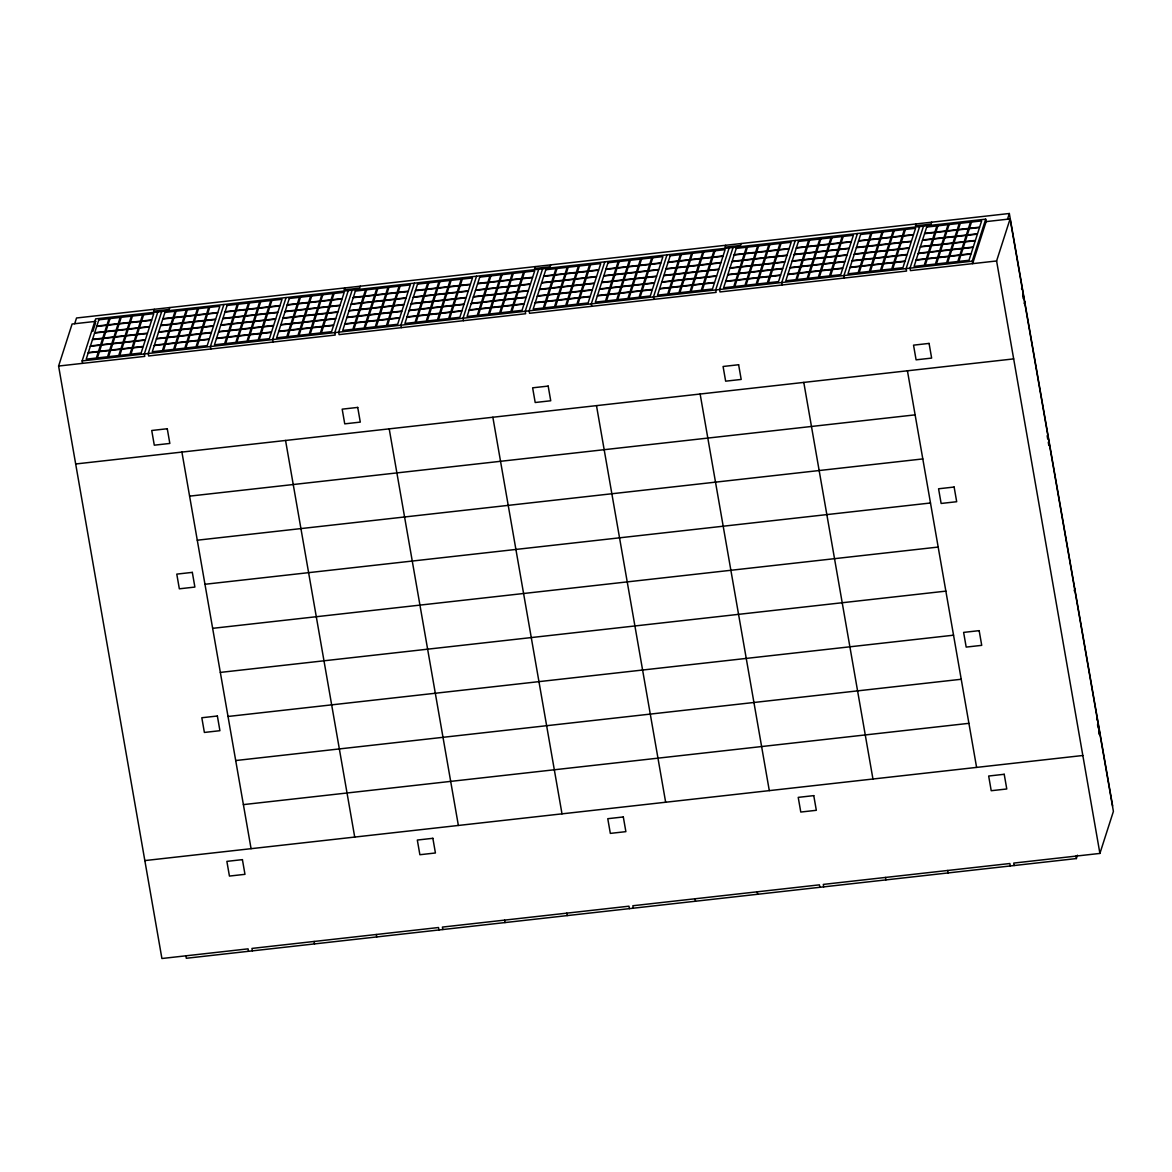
<?xml version="1.0" encoding="UTF-8"?>
<svg xmlns="http://www.w3.org/2000/svg" width="1172" height="1172" viewBox="0 0 1172 1172"><rect width="100%" height="100%" fill="white"/><g stroke="black" fill="none" stroke-linecap="round" stroke-linejoin="round"><path stroke-width="1.5" d="M248.493 951.298L248.068 948.851L161.912 958.506L58.6 366.045L72.093 324.014L96.06 321.333M74.686 323.721L76.532 317.993L1009.341 213.494L1112.653 805.955M82.567 363.364L82.143 360.917L95.635 318.887L985.696 219.164L986.121 221.611L972.628 263.641L972.203 261.195L985.696 219.164M92.822 331.427L95.518 323.018M154.264 309.291L153.649 311.195L169.193 309.452L169.808 307.547M157.824 311.913L144.332 353.944L144.757 356.391L58.6 366.045M161.707 311.488L148.214 353.519L148.639 355.966L335.207 335.06L334.782 332.614L348.274 290.583M223.896 304.515L210.403 346.546L210.828 348.992M286.085 297.541L272.593 339.572L273.017 342.034M344.715 287.946L344.099 289.865L359.643 288.122L360.258 286.202M352.157 290.143L338.664 332.174L339.089 334.621L525.657 313.73L525.232 311.269L538.724 269.238M414.346 283.185L400.853 325.215L401.278 327.662M476.535 276.211L463.043 318.242L463.467 320.689M535.165 266.615L534.549 268.52L550.093 266.776L550.708 264.872M542.607 268.813L529.114 310.844L529.539 313.29L716.107 292.385L715.682 289.938L729.174 247.907M604.796 261.839L591.303 303.87L591.728 306.317M666.985 254.881L653.493 296.912L653.917 299.358M725.6 245.285L724.999 247.189L740.543 245.446L741.158 243.542M733.057 247.468L719.564 289.499L719.989 291.945L906.557 271.054L906.132 268.608L919.624 226.577M795.246 240.509L781.753 282.54L782.178 284.986M857.435 233.536L843.943 275.567L844.367 278.013M916.05 223.94L915.449 225.859L930.993 224.116L931.608 222.197M923.507 226.137L910.014 268.168L910.439 270.615L996.596 260.96L1010.088 218.93L986.121 221.611M1007.495 219.223L1009.341 213.494M1021.53 288.854L1022.145 286.935M1024.094 303.533L1024.709 301.629M1074.182 590.791L1074.797 588.886M1096.67 719.725L1097.285 717.821M1099.849 732.5L1099.233 734.419L1098.662 731.152M185.879 955.825L186.304 958.271L1076.365 858.563L1077.449 855.194M1014.176 865.522L1013.751 863.075L1099.907 853.421L1113.4 811.39L1010.088 218.93M82.143 360.917L972.203 261.195M75.682 463.98L1013.663 358.896M189.6 496.137L915.112 414.859M197.277 540.204L922.803 458.926M204.968 584.271L930.48 502.993M212.645 628.338L938.171 547.06M220.336 672.406L945.848 591.128M228.013 716.473L953.539 635.195M235.704 760.54L961.23 679.262M243.395 804.607L968.907 723.329M144.83 860.585L1082.825 755.501M1022.673 295.373L1023.244 298.64M1047.153 435.735L1047.709 439.002M1048.281 442.269L1048.852 445.536M1097.519 724.618L1098.091 727.885M996.596 260.96L1099.907 853.421M1075.94 856.102L1076.365 858.563M1010.293 865.962L1009.868 863.515L823.301 884.406L823.726 886.852M907.436 370.791L976.598 767.396M947.679 870.474L948.104 872.92M803.787 382.409L872.95 779.014M885.49 877.447L885.915 879.894M819.843 887.292L819.418 884.845L632.851 905.751L633.276 908.197M700.138 394.012L769.301 790.617M757.229 891.819L757.654 894.265M695.04 898.778L695.465 901.224M596.489 405.629L665.652 802.234M629.393 908.637L628.968 906.19L442.401 927.081L442.826 929.528M492.855 417.232L562.003 813.851M566.779 913.149L567.204 915.596M504.59 920.123L505.015 922.569M389.207 428.849L458.369 825.454M438.943 929.967L438.518 927.521L251.951 948.426L252.376 950.873M376.329 934.494L376.754 936.941M285.558 440.467L354.72 837.072M314.14 941.453L314.565 943.899M181.909 452.07L251.072 848.674M88.208 352.933L86.201 359.174L96.353 358.031L98.36 351.79L88.208 352.933M90.332 346.311L88.325 352.552L98.477 351.41L100.484 345.169L90.332 346.311M92.456 339.69L90.449 345.93L100.602 344.788L102.609 338.547L92.456 339.69M94.58 333.068L92.573 339.309L102.74 338.166L104.733 331.925L94.58 333.068M96.705 326.446L94.698 332.687L104.865 331.544L106.872 325.303L96.705 326.446M98.829 319.81L96.837 326.05L106.989 324.922L108.996 318.681L98.829 319.81M99.4 351.673L97.393 357.914L107.546 356.786L109.553 350.545L99.4 351.673M101.525 345.051L99.517 351.292L109.67 350.15L111.677 343.909L101.525 345.051M103.649 338.43L101.642 344.671L111.809 343.528L113.801 337.287L103.649 338.43M105.773 331.808L103.766 338.049L113.933 336.906L115.925 330.665L105.773 331.808M107.897 325.186L105.89 331.427L116.057 330.284L118.064 324.043L107.897 325.186M110.022 318.564L108.029 324.805L118.182 323.662L120.189 317.422L110.022 318.564M110.593 350.428L108.586 356.669L118.738 355.526L120.745 349.285L110.593 350.428M112.717 343.806L110.71 350.047L120.863 348.904L122.87 342.663L112.717 343.806M114.841 337.17L112.834 343.411L123.001 342.283L124.994 336.042L114.841 337.17M116.966 330.548L114.959 336.789L125.126 335.661L127.133 329.42L116.966 330.548M119.09 323.926L117.097 330.167L127.25 329.039L129.257 322.798L119.09 323.926M121.214 317.304L119.222 323.545L129.374 322.417L131.381 316.176L121.214 317.304M121.785 349.168L119.778 355.409L129.931 354.266L131.938 348.025L121.785 349.168M123.91 342.546L121.903 348.787L132.07 347.645L134.062 341.404L123.91 342.546M126.034 335.925L124.027 342.165L134.194 341.023L136.186 334.782L126.034 335.925M128.158 329.303L126.166 335.544L136.318 334.401L138.325 328.16L128.158 329.303M130.282 322.681L128.29 328.922L138.442 327.779L140.45 321.538L130.282 322.681M132.421 316.059L130.414 322.3L140.567 321.157L142.574 314.916L132.421 316.059M132.978 347.908L130.971 354.149L141.123 353.021L143.131 346.78L132.978 347.908M135.102 341.286L133.095 347.527L143.262 346.399L145.255 340.158L135.102 341.286M137.227 334.665L135.22 340.906L145.387 339.777L147.394 333.537L137.227 334.665M139.351 328.043L137.358 334.284L147.511 333.156L149.518 326.915L139.351 328.043M141.475 321.421L139.483 327.662L149.635 326.519L151.642 320.278L141.475 321.421M143.614 314.799L141.607 321.04L151.759 319.897L153.766 313.656L143.614 314.799M154.279 345.535L152.272 351.776L162.425 350.633L164.432 344.392L154.279 345.535M156.403 338.898L154.396 345.139L164.549 344.011L166.556 337.77L156.403 338.898M158.528 332.277L156.521 338.518L166.688 337.39L168.68 331.149L158.528 332.277M160.652 325.655L158.645 331.896L168.812 330.768L170.819 324.527L160.652 325.655M162.776 319.033L160.784 325.274L170.936 324.146L172.943 317.905L162.776 319.033M164.915 312.411L162.908 318.652L173.06 317.509L175.067 311.269L164.915 312.411M165.472 344.275L163.465 350.516L173.617 349.373L175.624 343.132L165.472 344.275M167.596 337.653L165.589 343.894L175.756 342.751L177.748 336.51L167.596 337.653M169.72 331.031L167.713 337.272L177.88 336.13L179.873 329.889L169.72 331.031M171.845 324.41L169.852 330.651L180.005 329.508L182.012 323.267L171.845 324.41M173.969 317.788L171.976 324.029L182.129 322.886L184.136 316.645L173.969 317.788M176.108 311.166L174.101 317.407L184.253 316.264L186.26 310.023L176.108 311.166M176.664 343.015L174.657 349.256L184.81 348.128L186.817 341.887L176.664 343.015M178.789 336.393L176.782 342.634L186.949 341.506L188.941 335.265L178.789 336.393M180.913 329.772L178.906 336.012L189.073 334.87L191.08 328.643L180.913 329.772M183.037 323.15L181.045 329.391L191.197 328.248L193.204 322.007L183.037 323.15M185.176 316.528L183.169 322.769L193.321 321.626L195.328 315.385L185.176 316.528M187.3 309.906L185.293 316.147L195.446 315.004L197.453 308.763L187.3 309.906M187.857 341.77L185.85 348.011L196.017 346.868L198.009 340.627L187.857 341.77M189.981 335.148L187.974 341.389L198.141 340.246L200.134 334.005L189.981 335.148M192.105 328.526L190.113 334.767L200.266 333.624L202.273 327.384L192.105 328.526M194.23 321.89L192.237 328.131L202.39 327.003L204.397 320.762L194.23 321.89M196.369 315.268L194.362 321.509L204.514 320.381L206.521 314.14L196.369 315.268M198.493 308.646L196.486 314.887L206.638 313.759L208.645 307.518L198.493 308.646M199.05 340.51L197.043 346.751L207.21 345.608L209.202 339.367L199.05 340.51M201.174 333.888L199.167 340.129L209.334 338.986L211.341 332.745L201.174 333.888M203.298 327.266L201.306 333.507L211.458 332.365L213.465 326.124L203.298 327.266M205.437 320.645L203.43 326.885L213.582 325.743L215.589 319.502L205.437 320.645M207.561 314.023L205.554 320.264L215.707 319.121L217.714 312.88L207.561 314.023M209.685 307.401L207.678 313.642L217.831 312.499L219.838 306.258L209.685 307.401M216.468 338.562L214.461 344.802L224.614 343.66L226.621 337.419L216.468 338.562M218.593 331.94L216.586 338.181L226.738 337.038L228.745 330.797L218.593 331.94M220.717 325.318L218.71 331.559L228.877 330.416L230.869 324.175L220.717 325.318M222.841 318.696L220.834 324.937L231.001 323.794L232.994 317.553L222.841 318.696M224.965 312.074L222.958 318.315L233.125 317.173L235.133 310.932L224.965 312.074M227.09 305.453L225.097 311.693L235.25 310.551L237.257 304.31L227.09 305.453M227.661 337.302L225.654 343.543L235.806 342.414L237.813 336.174L227.661 337.302M229.785 330.68L227.778 336.921L237.931 335.793L239.938 329.552L229.785 330.68M231.91 324.058L229.902 330.299L240.07 329.171L242.062 322.93L231.91 324.058M234.034 317.436L232.027 323.677L242.194 322.534L244.201 316.294L234.034 317.436M236.158 310.814L234.166 317.055L244.318 315.913L246.325 309.672L236.158 310.814M238.282 304.193L236.29 310.434L246.442 309.291L248.449 303.05L238.282 304.193M238.854 336.056L236.847 342.297L246.999 341.155L249.006 334.914L238.854 336.056M240.978 329.435L238.971 335.675L249.138 334.533L251.13 328.292L240.978 329.435M243.102 322.813L241.095 329.054L251.262 327.911L253.255 321.67L243.102 322.813M245.226 316.191L243.219 322.432L253.386 321.289L255.393 315.048L245.226 316.191M247.351 309.555L245.358 315.795L255.511 314.667L257.518 308.426L247.351 309.555M249.49 302.933L247.482 309.174L257.635 308.046L259.642 301.805L249.49 302.933M250.046 334.796L248.039 341.037L258.192 339.895L260.199 333.654L250.046 334.796M252.17 328.175L250.163 334.416L260.33 333.273L262.323 327.032L252.17 328.175M254.295 321.553L252.288 327.794L262.455 326.651L264.462 320.41L254.295 321.553M256.419 314.931L254.427 321.172L264.579 320.029L266.586 313.788L256.419 314.931M258.543 308.309L256.551 314.55L266.703 313.407L268.71 307.167L258.543 308.309M260.682 301.687L258.675 307.928L268.827 306.786L270.835 300.545L260.682 301.687M261.239 333.551L259.232 339.792L269.399 338.649L271.391 332.409L261.239 333.551M263.363 326.915L261.356 333.156L271.523 332.028L273.515 325.787L263.363 326.915M265.487 320.293L263.48 326.534L273.647 325.406L275.654 319.165L265.487 320.293M267.612 313.671L265.619 319.912L275.772 318.784L277.779 312.543L267.612 313.671M269.75 307.049L267.743 313.29L277.896 312.162L279.903 305.921L269.75 307.049M271.875 300.428L269.868 306.668L280.02 305.526L282.027 299.3L271.875 300.428M278.658 331.588L276.651 337.829L286.803 336.701L288.81 330.46L278.658 331.588M280.782 324.966L278.775 331.207L288.927 330.079L290.934 323.838L280.782 324.966M282.906 318.345L280.899 324.585L291.052 323.457L293.059 317.216L282.906 318.345M285.03 311.723L283.023 317.964L293.19 316.821L295.183 310.58L285.03 311.723M287.155 305.101L285.148 311.342L295.315 310.199L297.307 303.958L287.155 305.101M289.279 298.479L287.272 304.72L297.439 303.577L299.446 297.336L289.279 298.479M289.85 330.343L287.843 336.584L297.996 335.441L300.003 329.2L289.85 330.343M291.975 323.721L289.967 329.962L300.12 328.819L302.127 322.578L291.975 323.721M294.099 317.099L292.092 323.34L302.244 322.197L304.251 315.957L294.099 317.099M296.223 310.477L294.216 316.718L304.383 315.576L306.375 309.335L296.223 310.477M298.347 303.841L296.34 310.082L306.507 308.954L308.514 302.713L298.347 303.841M300.471 297.219L298.479 303.46L308.632 302.332L310.639 296.091L300.471 297.219M301.043 329.083L299.036 335.324L309.188 334.196L311.195 327.955L301.043 329.083M303.167 322.461L301.16 328.702L311.312 327.559L313.32 321.318L303.167 322.461M305.291 315.839L303.284 322.08L313.451 320.938L315.444 314.697L305.291 315.839M307.416 309.218L305.409 315.458L315.576 314.316L317.568 308.075L307.416 309.218M309.54 302.596L307.547 308.837L317.7 307.694L319.707 301.453L309.54 302.596M311.664 295.974L309.672 302.215L319.824 301.072L321.831 294.831L311.664 295.974M312.235 327.838L310.228 334.079L320.381 332.936L322.388 326.695L312.235 327.838M314.36 321.216L312.353 327.457L322.505 326.314L324.512 320.073L314.36 321.216M316.484 314.579L314.477 320.82L324.644 319.692L326.636 313.451L316.484 314.579M318.608 307.958L316.601 314.199L326.768 313.07L328.775 306.83L318.608 307.958M320.732 301.336L318.74 307.577L328.893 306.449L330.9 300.208L320.732 301.336M322.857 294.714L320.864 300.955L331.017 299.827L333.024 293.586L322.857 294.714M323.428 326.578L321.421 332.819L331.573 331.676L333.581 325.435L323.428 326.578M325.552 319.956L323.545 326.197L333.712 325.054L335.705 318.813L325.552 319.956M327.677 313.334L325.67 319.575L335.837 318.432L337.829 312.192L327.677 313.334M329.801 306.712L327.808 312.953L337.961 311.811L339.968 305.57L329.801 306.712M331.925 300.091L329.933 306.332L340.085 305.189L342.092 298.948L331.925 300.091M334.064 293.469L332.057 299.71L342.209 298.567L344.216 292.326L334.064 293.469M344.729 324.19L342.722 330.431L352.875 329.288L354.882 323.047L344.729 324.19M346.853 317.568L344.846 323.809L354.999 322.666L357.006 316.425L346.853 317.568M348.978 310.946L346.971 317.187L357.138 316.044L359.13 309.804L348.978 310.946M351.102 304.324L349.095 310.565L359.262 309.423L361.254 303.182L351.102 304.324M353.226 297.703L351.234 303.944L361.386 302.801L363.393 296.56L353.226 297.703M355.35 291.081L353.358 297.322L363.51 296.179L365.518 289.938L355.35 291.081M355.922 322.945L353.915 329.185L364.067 328.043L366.074 321.802L355.922 322.945M358.046 316.308L356.039 322.549L366.191 321.421L368.198 315.18L358.046 316.308M360.17 309.686L358.163 315.927L368.33 314.799L370.323 308.558L360.17 309.686M362.295 303.065L360.287 309.305L370.455 308.177L372.462 301.937L362.295 303.065M364.419 296.443L362.426 302.684L372.579 301.556L374.586 295.315L364.419 296.443M366.558 289.821L364.551 296.062L374.703 294.919L376.71 288.678L366.558 289.821M367.114 321.685L365.107 327.926L375.26 326.783L377.267 320.542L367.114 321.685M369.239 315.063L367.232 321.304L377.399 320.161L379.391 313.92L369.239 315.063M371.363 308.441L369.356 314.682L379.523 313.539L381.515 307.298L371.363 308.441M373.487 301.819L371.495 308.06L381.647 306.918L383.654 300.677L373.487 301.819M375.611 295.197L373.619 301.438L383.771 300.296L385.778 294.055L375.611 295.197M377.75 288.576L375.743 294.817L385.896 293.674L387.903 287.433L377.75 288.576M378.307 320.425L376.3 326.666L386.467 325.538L388.459 319.297L378.307 320.425M380.431 313.803L378.424 320.044L388.591 318.916L390.584 312.675L380.431 313.803M382.555 307.181L380.548 313.422L390.716 312.279L392.723 306.038L382.555 307.181M384.68 300.559L382.687 306.8L392.84 305.658L394.847 299.417L384.68 300.559M386.819 293.938L384.812 300.179L394.964 299.036L396.971 292.795L386.819 293.938M388.943 287.316L386.936 293.557L397.088 292.414L399.095 286.173L388.943 287.316M389.5 319.18L387.493 325.42L397.66 324.278L399.652 318.037L389.5 319.18M391.624 312.558L389.617 318.799L399.784 317.656L401.791 311.415L391.624 312.558M393.748 305.936L391.756 312.177L401.908 311.034L403.915 304.793L393.748 305.936M395.872 299.3L393.88 305.54L404.032 304.412L406.039 298.171L395.872 299.3M398.011 292.678L396.004 298.919L406.157 297.791L408.164 291.55L398.011 292.678M400.135 286.056L398.128 292.297L408.281 291.169L410.288 284.928L400.135 286.056M406.918 317.231L404.911 323.472L415.064 322.329L417.071 316.088L406.918 317.231M409.043 310.595L407.036 316.836L417.188 315.708L419.195 309.467L409.043 310.595M411.167 303.973L409.16 310.214L419.312 309.086L421.319 302.845L411.167 303.973M413.291 297.351L411.284 303.592L421.451 302.464L423.444 296.223L413.291 297.351M415.415 290.729L413.408 296.97L423.575 295.842L425.583 289.601L415.415 290.729M417.54 284.107L415.547 290.348L425.7 289.206L427.707 282.965L417.54 284.107M418.111 315.971L416.104 322.212L426.256 321.069L428.263 314.829L418.111 315.971M420.235 309.349L418.228 315.59L428.381 314.448L430.388 308.207L420.235 309.349M422.36 302.728L420.352 308.969L430.52 307.826L432.512 301.585L422.36 302.728M424.484 296.106L422.477 302.347L432.644 301.204L434.636 294.963L424.484 296.106M426.608 289.484L424.601 295.725L434.768 294.582L436.775 288.341L426.608 289.484M428.732 282.862L426.74 289.103L436.892 287.96L438.899 281.72L428.732 282.862M429.304 314.711L427.297 320.952L437.449 319.824L439.456 313.583L429.304 314.711M431.428 308.09L429.421 314.33L439.573 313.202L441.58 306.961L431.428 308.09M433.552 301.468L431.545 307.709L441.712 306.581L443.705 300.34L433.552 301.468M435.676 294.846L433.669 301.087L443.836 299.944L445.843 293.703L435.676 294.846M437.801 288.224L435.808 294.465L445.961 293.322L447.968 287.081L437.801 288.224M439.925 281.602L437.932 287.843L448.085 286.7L450.092 280.46L439.925 281.602M440.496 313.466L438.489 319.707L448.642 318.564L450.649 312.323L440.496 313.466M442.62 306.844L440.613 313.085L450.781 311.942L452.773 305.702L442.62 306.844M444.745 300.222L442.738 306.463L452.905 305.321L454.897 299.08L444.745 300.222M446.869 293.601L444.862 299.842L455.029 298.699L457.036 292.458L446.869 293.601M448.993 286.964L447.001 293.205L457.153 292.077L459.16 285.836L448.993 286.964M451.132 280.342L449.125 286.583L459.278 285.455L461.285 279.214L451.132 280.342M451.689 312.206L449.682 318.447L459.834 317.304L461.841 311.063L451.689 312.206M453.813 305.584L451.806 311.825L461.973 310.683L463.966 304.442L453.813 305.584M455.937 298.963L453.93 305.203L464.097 304.061L466.104 297.82L455.937 298.963M458.062 292.341L456.069 298.582L466.222 297.439L468.229 291.198L458.062 292.341M460.186 285.719L458.193 291.96L468.346 290.817L470.353 284.576L460.186 285.719M462.325 279.097L460.318 285.338L470.47 284.195L472.477 277.954L462.325 279.097M469.093 310.258L467.101 316.499L477.253 315.356L479.26 309.115L469.093 310.258M471.232 303.636L469.225 309.877L479.377 308.734L481.384 302.493L471.232 303.636M473.356 297.014L471.349 303.255L481.502 302.112L483.509 295.871L473.356 297.014M475.48 290.392L473.473 296.633L483.626 295.49L485.633 289.25L475.48 290.392M477.605 283.771L475.598 290.011L485.765 288.869L487.757 282.628L477.605 283.771M479.729 277.149L477.722 283.39L487.889 282.247L489.896 276.006L479.729 277.149M480.3 308.998L478.293 315.239L488.446 314.111L490.453 307.87L480.3 308.998M482.425 302.376L480.417 308.617L490.57 307.489L492.577 301.248L482.425 302.376M484.549 295.754L482.542 301.995L492.694 300.867L494.701 294.626L484.549 295.754M486.673 289.132L484.666 295.373L494.833 294.231L496.825 287.99L486.673 289.132M488.797 282.511L486.79 288.752L496.957 287.609L498.95 281.368L488.797 282.511M490.922 275.889L488.929 282.13L499.082 280.987L501.089 274.746L490.922 275.889M491.493 307.753L489.486 313.993L499.638 312.851L501.645 306.61L491.493 307.753M493.617 301.131L491.61 307.372L501.763 306.229L503.77 299.988L493.617 301.131M495.741 294.509L493.734 300.75L503.887 299.607L505.894 293.366L495.741 294.509M497.866 287.887L495.859 294.128L506.026 292.985L508.018 286.744L497.866 287.887M499.99 281.251L497.983 287.492L508.15 286.364L510.157 280.123L499.99 281.251M502.114 274.629L500.122 280.87L510.274 279.742L512.281 273.501L502.114 274.629M502.685 306.493L500.678 312.734L510.831 311.591L512.838 305.35L502.685 306.493M504.81 299.871L502.803 306.112L512.955 304.969L514.962 298.728L504.81 299.871M506.934 293.249L504.927 299.49L515.094 298.347L517.086 292.106L506.934 293.249M509.058 286.627L507.051 292.868L517.218 291.725L519.211 285.485L509.058 286.627M511.182 280.005L509.19 286.246L519.342 285.104L521.35 278.863L511.182 280.005M513.307 273.384L511.314 279.625L521.467 278.482L523.474 272.241L513.307 273.384M513.878 305.247L511.871 311.488L522.023 310.346L524.03 304.105L513.878 305.247M516.002 298.611L513.995 304.852L524.148 303.724L526.155 297.483L516.002 298.611M518.127 291.989L516.12 298.23L526.287 297.102L528.279 290.861L518.127 291.989M520.251 285.367L518.244 291.608L528.411 290.48L530.418 284.239L520.251 285.367M522.375 278.746L520.383 284.986L530.535 283.858L532.542 277.618L522.375 278.746M524.514 272.124L522.507 278.365L532.659 277.237L534.666 270.996L524.514 272.124M535.179 302.859L533.172 309.1L543.325 307.958L545.332 301.717L535.179 302.859M537.303 296.238L535.296 302.479L545.449 301.336L547.456 295.095L537.303 296.238M539.428 289.616L537.421 295.857L547.573 294.714L549.58 288.473L539.428 289.616M541.552 282.979L539.545 289.22L549.712 288.092L551.704 281.851L541.552 282.979M543.676 276.358L541.669 282.599L551.836 281.47L553.843 275.23L543.676 276.358M545.8 269.736L543.808 275.977L553.96 274.849L555.968 268.608L545.8 269.736M546.372 301.6L544.365 307.84L554.517 306.698L556.524 300.457L546.372 301.6M548.496 294.978L546.489 301.219L556.641 300.076L558.648 293.835L548.496 294.978M550.62 288.356L548.613 294.597L558.78 293.454L560.773 287.213L550.62 288.356M552.745 281.734L550.737 287.975L560.905 286.832L562.897 280.591L552.745 281.734M554.869 275.112L552.876 281.353L563.029 280.211L565.036 273.97L554.869 275.112M556.993 268.491L555.001 274.731L565.153 273.589L567.16 267.348L556.993 268.491M557.564 300.34L555.557 306.581L565.71 305.453L567.717 299.212L557.564 300.34M559.689 293.718L557.682 299.959L567.849 298.831L569.841 292.59L559.689 293.718M561.813 287.096L559.806 293.337L569.973 292.209L571.965 285.968L561.813 287.096M563.937 280.474L561.93 286.715L572.097 285.587L574.104 279.346L563.937 280.474M566.061 273.852L564.069 280.093L574.221 278.951L576.228 272.724L566.061 273.852M568.2 267.231L566.193 273.472L576.346 272.329L578.353 266.088L568.2 267.231M568.757 299.094L566.75 305.335L576.902 304.193L578.909 297.952L568.757 299.094M570.881 292.473L568.874 298.714L579.041 297.571L581.034 291.33L570.881 292.473M573.005 285.851L570.998 292.092L581.166 290.949L583.173 284.708L573.005 285.851M575.13 279.229L573.137 285.47L583.29 284.327L585.297 278.086L575.13 279.229M577.254 272.607L575.262 278.848L585.414 277.705L587.421 271.465L577.254 272.607M579.393 265.985L577.386 272.212L587.538 271.084L589.545 264.843L579.393 265.985M579.95 297.835L577.942 304.075L588.11 302.947L590.102 296.706L579.95 297.835M582.074 291.213L580.067 297.454L590.234 296.326L592.226 290.085L582.074 291.213M584.198 284.591L582.191 290.832L592.358 289.689L594.365 283.448L584.198 284.591M586.322 277.969L584.33 284.21L594.482 283.067L596.489 276.826L586.322 277.969M588.461 271.347L586.454 277.588L596.607 276.445L598.614 270.205L588.461 271.347M590.585 264.726L588.578 270.966L598.731 269.824L600.738 263.583L590.585 264.726M597.368 295.886L595.361 302.127L605.514 300.984L607.521 294.743L597.368 295.886M599.493 289.264L597.486 295.505L607.638 294.362L609.645 288.122L599.493 289.264M601.617 282.642L599.61 288.883L609.762 287.741L611.769 281.5L601.617 282.642M603.741 276.021L601.734 282.262L611.901 281.119L613.894 274.878L603.741 276.021M605.865 269.399L603.858 275.64L614.025 274.497L616.018 268.256L605.865 269.399M607.99 262.777L605.983 269.018L616.15 267.875L618.157 261.634L607.99 262.777M608.561 294.641L606.554 300.882L616.706 299.739L618.713 293.498L608.561 294.641M610.685 288.004L608.678 294.245L618.831 293.117L620.838 286.876L610.685 288.004M612.81 281.383L610.802 287.623L620.955 286.495L622.962 280.255L612.81 281.383M614.934 274.761L612.927 281.002L623.094 279.874L625.086 273.633L614.934 274.761M617.058 268.139L615.051 274.38L625.218 273.252L627.225 267.011L617.058 268.139M619.182 261.517L617.19 267.758L627.342 266.615L629.349 260.374L619.182 261.517M619.754 293.381L617.747 299.622L627.899 298.479L629.906 292.238L619.754 293.381M621.878 286.759L619.871 293L630.023 291.857L632.03 285.616L621.878 286.759M624.002 280.137L621.995 286.378L632.162 285.236L634.155 278.995L624.002 280.137M626.126 273.515L624.119 279.756L634.286 278.614L636.279 272.373L626.126 273.515M628.251 266.894L626.244 273.135L636.411 271.992L638.418 265.751L628.251 266.894M630.375 260.272L628.382 266.513L638.535 265.37L640.542 259.129L630.375 260.272M630.946 292.121L628.939 298.362L639.092 297.234L641.099 290.993L630.946 292.121M633.07 285.499L631.063 291.74L641.216 290.612L643.223 284.371L633.07 285.499M635.195 278.877L633.188 285.118L643.355 283.976L645.347 277.735L635.195 278.877M637.319 272.256L635.312 278.497L645.479 277.354L647.486 271.113L637.319 272.256M639.443 265.634L637.451 271.875L647.603 270.732L649.61 264.491L639.443 265.634M641.567 259.012L639.575 265.253L649.728 264.11L651.735 257.869L641.567 259.012M642.139 290.876L640.132 297.117L650.284 295.974L652.291 289.733L642.139 290.876M644.263 284.254L642.256 290.495L652.423 289.352L654.416 283.111L644.263 284.254M646.387 277.632L644.38 283.873L654.547 282.73L656.54 276.489L646.387 277.632M648.512 270.996L646.505 277.237L656.672 276.109L658.679 269.868L648.512 270.996M650.636 264.374L648.643 270.615L658.796 269.487L660.803 263.246L650.636 264.374M652.775 257.752L650.768 263.993L660.92 262.865L662.927 256.624L652.775 257.752M659.543 288.927L657.551 295.168L667.703 294.026L669.71 287.785L659.543 288.927M661.682 282.291L659.675 288.532L669.827 287.404L671.834 281.163L661.682 282.291M663.806 275.669L661.799 281.91L671.952 280.782L673.959 274.541L663.806 275.669M665.93 269.047L663.923 275.288L674.076 274.16L676.083 267.919L665.93 269.047M668.055 262.425L666.048 268.666L676.215 267.538L678.207 261.297L668.055 262.425M670.179 255.804L668.172 262.045L678.339 260.902L680.331 254.676L670.179 255.804M670.736 287.667L668.743 293.908L678.896 292.766L680.903 286.525L670.736 287.667M672.875 281.046L670.867 287.286L681.02 286.144L683.027 279.903L672.875 281.046M674.999 274.424L672.992 280.665L683.144 279.522L685.151 273.281L674.999 274.424M677.123 267.802L675.116 274.043L685.268 272.9L687.275 266.659L677.123 267.802M679.247 261.18L677.24 267.421L687.407 266.278L689.4 260.038L679.247 261.18M681.372 254.558L679.364 260.799L689.532 259.657L691.539 253.416L681.372 254.558M681.943 286.408L679.936 292.648L690.088 291.52L692.095 285.279L681.943 286.408M684.067 279.786L682.06 286.027L692.213 284.899L694.22 278.658L684.067 279.786M686.191 273.164L684.184 279.405L694.337 278.277L696.344 272.036L686.191 273.164M688.316 266.542L686.309 272.783L696.476 271.64L698.468 265.399L688.316 266.542M690.44 259.92L688.433 266.161L698.6 265.019L700.592 258.778L690.44 259.92M692.564 253.299L690.572 259.539L700.724 258.397L702.731 252.156L692.564 253.299M693.135 285.162L691.128 291.403L701.281 290.26L703.288 284.02L693.135 285.162M695.26 278.54L693.253 284.781L703.405 283.639L705.412 277.398L695.26 278.54M697.384 271.919L695.377 278.16L705.529 277.017L707.536 270.776L697.384 271.919M699.508 265.297L697.501 271.538L707.668 270.395L709.661 264.154L699.508 265.297M701.632 258.66L699.625 264.901L709.793 263.773L711.8 257.532L701.632 258.66M703.757 252.039L701.764 258.28L711.917 257.151L713.924 250.911L703.757 252.039M704.328 283.902L702.321 290.143L712.473 289.001L714.481 282.76L704.328 283.902M706.452 277.281L704.445 283.521L714.598 282.379L716.605 276.138L706.452 277.281M708.577 270.659L706.57 276.9L716.737 275.757L718.729 269.516L708.577 270.659M710.701 264.037L708.694 270.278L718.861 269.135L720.853 262.894L710.701 264.037M712.825 257.415L710.833 263.656L720.985 262.513L722.992 256.272L712.825 257.415M714.949 250.793L712.957 257.034L723.109 255.892L725.116 249.651L714.949 250.793M725.629 281.514L723.622 287.755L733.775 286.627L735.782 280.386L725.629 281.514M727.753 274.893L725.746 281.134L735.899 280.005L737.906 273.765L727.753 274.893M729.878 268.271L727.871 274.512L738.023 273.369L740.03 267.128L729.878 268.271M732.002 261.649L729.995 267.89L740.162 266.747L742.154 260.506L732.002 261.649M734.126 255.027L732.119 261.268L742.286 260.125L744.279 253.885L734.126 255.027M736.25 248.405L734.258 254.646L744.41 253.504L746.418 247.263L736.25 248.405M736.822 280.269L734.815 286.51L744.967 285.367L746.974 279.126L736.822 280.269M738.946 273.647L736.939 279.888L747.091 278.746L749.098 272.505L738.946 273.647M741.07 267.026L739.063 273.266L749.23 272.124L751.223 265.883L741.07 267.026M743.195 260.389L741.187 266.63L751.355 265.502L753.347 259.261L743.195 260.389M745.319 253.767L743.312 260.008L753.479 258.88L755.486 252.639L745.319 253.767M747.443 247.145L745.451 253.386L755.603 252.258L757.61 246.017L747.443 247.145M748.014 279.009L746.007 285.25L756.16 284.107L758.167 277.867L748.014 279.009M750.139 272.387L748.132 278.628L758.284 277.486L760.291 271.245L750.139 272.387M752.263 265.766L750.256 272.007L760.423 270.864L762.415 264.623L752.263 265.766M754.387 259.144L752.38 265.385L762.547 264.242L764.554 258.001L754.387 259.144M756.511 252.522L754.519 258.763L764.671 257.62L766.678 251.379L756.511 252.522M758.636 245.9L756.643 252.141L766.796 250.998L768.803 244.758L758.636 245.9M759.207 277.749L757.2 283.99L767.352 282.862L769.359 276.621L759.207 277.749M761.331 271.128L759.324 277.368L769.491 276.24L771.484 270L761.331 271.128M763.455 264.506L761.448 270.747L771.616 269.619L773.608 263.378L763.455 264.506M765.58 257.884L763.573 264.125L773.74 262.997L775.747 256.756L765.58 257.884M767.704 251.262L765.712 257.503L775.864 256.36L777.871 250.119L767.704 251.262M769.843 244.64L767.836 250.881L777.988 249.739L779.995 243.498L769.843 244.64M770.4 276.504L768.393 282.745L778.545 281.602L780.552 275.361L770.4 276.504M772.524 269.882L770.517 276.123L780.684 274.981L782.676 268.74L772.524 269.882M774.648 263.26L772.641 269.501L782.808 268.359L784.815 262.118L774.648 263.26M776.772 256.639L774.78 262.88L784.932 261.737L786.939 255.496L776.772 256.639M778.897 250.017L776.904 256.258L787.057 255.115L789.064 248.874L778.897 250.017M781.035 243.38L779.028 249.621L789.181 248.493L791.188 242.252L781.035 243.38M787.804 274.556L785.811 280.797L795.964 279.654L797.971 273.413L787.804 274.556M789.943 267.934L787.936 274.175L798.088 273.032L800.095 266.791L789.943 267.934M792.067 261.312L790.06 267.553L800.212 266.41L802.219 260.169L792.067 261.312M794.191 254.676L792.184 260.916L802.337 259.788L804.344 253.548L794.191 254.676M796.315 248.054L794.308 254.295L804.475 253.167L806.468 246.926L796.315 248.054M798.44 241.432L796.433 247.673L806.6 246.545L808.607 240.304L798.44 241.432M799.011 273.296L797.004 279.537L807.156 278.394L809.163 272.153L799.011 273.296M801.135 266.674L799.128 272.915L809.281 271.772L811.288 265.531L801.135 266.674M803.26 260.052L801.252 266.293L811.405 265.15L813.412 258.909L803.26 260.052M805.384 253.43L803.377 259.671L813.544 258.529L815.536 252.288L805.384 253.43M807.508 246.809L805.501 253.049L815.668 251.907L817.66 245.666L807.508 246.809M809.632 240.187L807.625 246.428L817.792 245.285L819.799 239.044L809.632 240.187M810.204 272.036L808.197 278.277L818.349 277.149L820.356 270.908L810.204 272.036M812.328 265.414L810.321 271.655L820.473 270.527L822.48 264.286L812.328 265.414M814.452 258.792L812.445 265.033L822.598 263.905L824.605 257.664L814.452 258.792M816.576 252.17L814.569 258.411L824.736 257.283L826.729 251.042L816.576 252.17M818.701 245.549L816.694 251.79L826.861 250.662L828.868 244.421L818.701 245.549M820.825 238.927L818.832 245.168L828.985 244.025L830.992 237.784L820.825 238.927M821.396 270.791L819.389 277.031L829.542 275.889L831.549 269.648L821.396 270.791M823.52 264.169L821.513 270.41L831.666 269.267L833.673 263.026L823.52 264.169M825.645 257.547L823.638 263.788L833.805 262.645L835.797 256.404L825.645 257.547M827.769 250.925L825.762 257.166L835.929 256.023L837.921 249.783L827.769 250.925M829.893 244.303L827.886 250.544L838.053 249.402L840.06 243.161L829.893 244.303M832.017 237.682L830.025 243.923L840.178 242.78L842.185 236.539L832.017 237.682M832.589 269.531L830.582 275.772L840.734 274.644L842.741 268.403L832.589 269.531M834.713 262.909L832.706 269.15L842.858 268.022L844.866 261.781L834.713 262.909M836.837 256.287L834.83 262.528L844.997 261.385L846.99 255.144L836.837 256.287M838.962 249.665L836.954 255.906L847.122 254.764L849.129 248.523L838.962 249.665M841.086 243.044L839.093 249.284L849.246 248.142L851.253 241.901L841.086 243.044M843.21 236.422L841.218 242.663L851.37 241.52L853.377 235.279L843.21 236.422M849.993 267.582L848.001 273.823L858.153 272.68L860.16 266.44L849.993 267.582M852.117 260.96L850.125 267.201L860.277 266.059L862.284 259.818L852.117 260.96M854.256 254.339L852.249 260.58L862.402 259.437L864.409 253.196L854.256 254.339M856.38 247.717L854.373 253.958L864.526 252.815L866.533 246.574L856.38 247.717M858.505 241.095L856.498 247.336L866.65 246.193L868.657 239.952L858.505 241.095M860.629 234.473L858.622 240.714L868.789 239.571L870.781 233.331L860.629 234.473M861.186 266.337L859.193 272.578L869.346 271.435L871.353 265.194L861.186 266.337M863.324 259.701L861.317 265.941L871.47 264.813L873.477 258.572L863.324 259.701M865.449 253.079L863.442 259.32L873.594 258.192L875.601 251.951L865.449 253.079M867.573 246.457L865.566 252.698L875.718 251.57L877.725 245.329L867.573 246.457M869.697 239.835L867.69 246.076L877.857 244.948L879.85 238.707L869.697 239.835M871.822 233.213L869.814 239.454L879.982 238.312L881.974 232.071L871.822 233.213M872.378 265.077L870.386 271.318L880.538 270.175L882.545 263.934L872.378 265.077M874.517 258.455L872.51 264.696L882.663 263.554L884.67 257.313L874.517 258.455M876.641 251.834L874.634 258.074L884.787 256.932L886.794 250.691L876.641 251.834M878.766 245.212L876.759 251.453L886.911 250.31L888.918 244.069L878.766 245.212M880.89 238.59L878.883 244.831L889.05 243.688L891.042 237.447L880.89 238.59M883.014 231.968L881.007 238.209L891.174 237.066L893.181 230.825L883.014 231.968M883.585 263.817L881.578 270.058L891.731 268.93L893.738 262.689L883.585 263.817M885.71 257.195L883.703 263.436L893.855 262.308L895.862 256.067L885.71 257.195M887.834 250.574L885.827 256.815L895.979 255.672L897.986 249.431L887.834 250.574M889.958 243.952L887.951 250.193L898.118 249.05L900.111 242.809L889.958 243.952M892.082 237.33L890.075 243.571L900.243 242.428L902.235 236.187L892.082 237.33M894.207 230.708L892.214 236.949L902.367 235.806L904.374 229.565L894.207 230.708M894.778 262.572L892.771 268.813L902.923 267.67L904.931 261.429L894.778 262.572M896.902 255.95L894.895 262.191L905.048 261.048L907.055 254.807L896.902 255.95M899.027 249.328L897.019 255.569L907.172 254.427L909.179 248.186L899.027 249.328M901.151 242.692L899.144 248.933L909.311 247.805L911.303 241.564L901.151 242.692M903.275 236.07L901.268 242.311L911.435 241.183L913.442 234.942L903.275 236.07M905.399 229.448L903.407 235.689L913.559 234.561L915.566 228.32L905.399 229.448M916.079 260.184L914.072 266.425L924.225 265.282L926.232 259.041L916.079 260.184M918.203 253.562L916.196 259.803L926.349 258.66L928.356 252.42L918.203 253.562M920.328 246.94L918.321 253.181L928.473 252.039L930.48 245.798L920.328 246.94M922.452 240.319L920.445 246.56L930.612 245.417L932.604 239.176L922.452 240.319M924.576 233.697L922.569 239.938L932.736 238.795L934.729 232.554L924.576 233.697M926.7 227.06L924.693 233.301L934.86 232.173L936.868 225.932L926.7 227.06M927.272 258.924L925.265 265.165L935.417 264.037L937.424 257.796L927.272 258.924M929.396 252.302L927.389 258.543L937.541 257.401L939.548 251.16L929.396 252.302M931.52 245.68L929.513 251.921L939.666 250.779L941.673 244.538L931.52 245.68M933.644 239.059L931.637 245.3L941.805 244.157L943.797 237.916L933.644 239.059M935.769 232.437L933.762 238.678L943.929 237.535L945.936 231.294L935.769 232.437M937.893 225.815L935.901 232.056L946.053 230.913L948.06 224.672L937.893 225.815M938.464 257.679L936.457 263.92L946.61 262.777L948.617 256.536L938.464 257.679M940.589 251.057L938.582 257.298L948.734 256.155L950.741 249.914L940.589 251.057M942.713 244.421L940.706 250.662L950.873 249.533L952.865 243.293L942.713 244.421M944.837 237.799L942.83 244.04L952.997 242.912L954.99 236.671L944.837 237.799M946.961 231.177L944.954 237.418L955.121 236.29L957.128 230.049L946.961 231.177M949.086 224.555L947.093 230.796L957.246 229.668L959.253 223.427L949.086 224.555M949.657 256.419L947.65 262.66L957.802 261.517L959.809 255.276L949.657 256.419M951.781 249.797L949.774 256.038L959.927 254.895L961.934 248.654L951.781 249.797M953.905 243.175L951.898 249.416L962.066 248.274L964.058 242.033L953.905 243.175M956.03 236.554L954.023 242.794L964.19 241.652L966.197 235.411L956.03 236.554M958.154 229.932L956.162 236.173L966.314 235.03L968.321 228.789L958.154 229.932M960.278 223.31L958.286 229.551L968.438 228.408L970.445 222.167L960.278 223.31M960.85 255.159L958.843 261.4L968.995 260.272L971.002 254.031L960.85 255.159M962.974 248.537L960.967 254.778L971.134 253.65L973.126 247.409L962.974 248.537M965.098 241.915L963.091 248.156L973.258 247.028L975.251 240.787L965.098 241.915M967.222 235.294L965.215 241.535L975.382 240.406L977.389 234.166L967.222 235.294M969.347 228.672L967.354 234.913L977.507 233.77L979.514 227.529L969.347 228.672M971.485 222.05L969.478 228.291L979.631 227.148L981.638 220.907L971.485 222.05M167.274 428.747L151.73 430.49L154.294 445.184L169.837 443.441L167.274 428.747M357.724 407.417L342.18 409.16L344.744 423.854L360.287 422.11L357.724 407.417M548.174 386.086L532.63 387.815L535.194 402.509L550.737 400.765L548.174 386.086M738.624 364.741L723.08 366.484L725.644 381.178L741.187 379.435L738.624 364.741M929.074 343.411L913.53 345.154L916.094 359.833L931.637 358.09L929.074 343.411M192.325 572.375L176.782 574.119L179.345 588.813L194.889 587.069L192.325 572.375M954.125 487.039L938.567 488.783L941.131 503.462L956.689 501.719L954.125 487.039M217.377 716.004L201.818 717.747L204.382 732.441L219.926 730.698L217.377 716.004M979.162 630.653L963.618 632.397L966.182 647.091L981.726 645.347L979.162 630.653M242.414 859.633L226.87 861.376L229.434 876.07L244.977 874.327L242.414 859.633M432.864 838.302L417.32 840.046L419.884 854.725L435.427 852.982L432.864 838.302M623.314 816.957L607.77 818.701L610.334 833.395L625.877 831.651L623.314 816.957M813.764 795.627L798.22 797.37L800.784 812.049L816.327 810.306L813.764 795.627M1004.214 774.282L988.67 776.025L991.219 790.719L1006.777 788.976L1004.214 774.282"/></g></svg>
